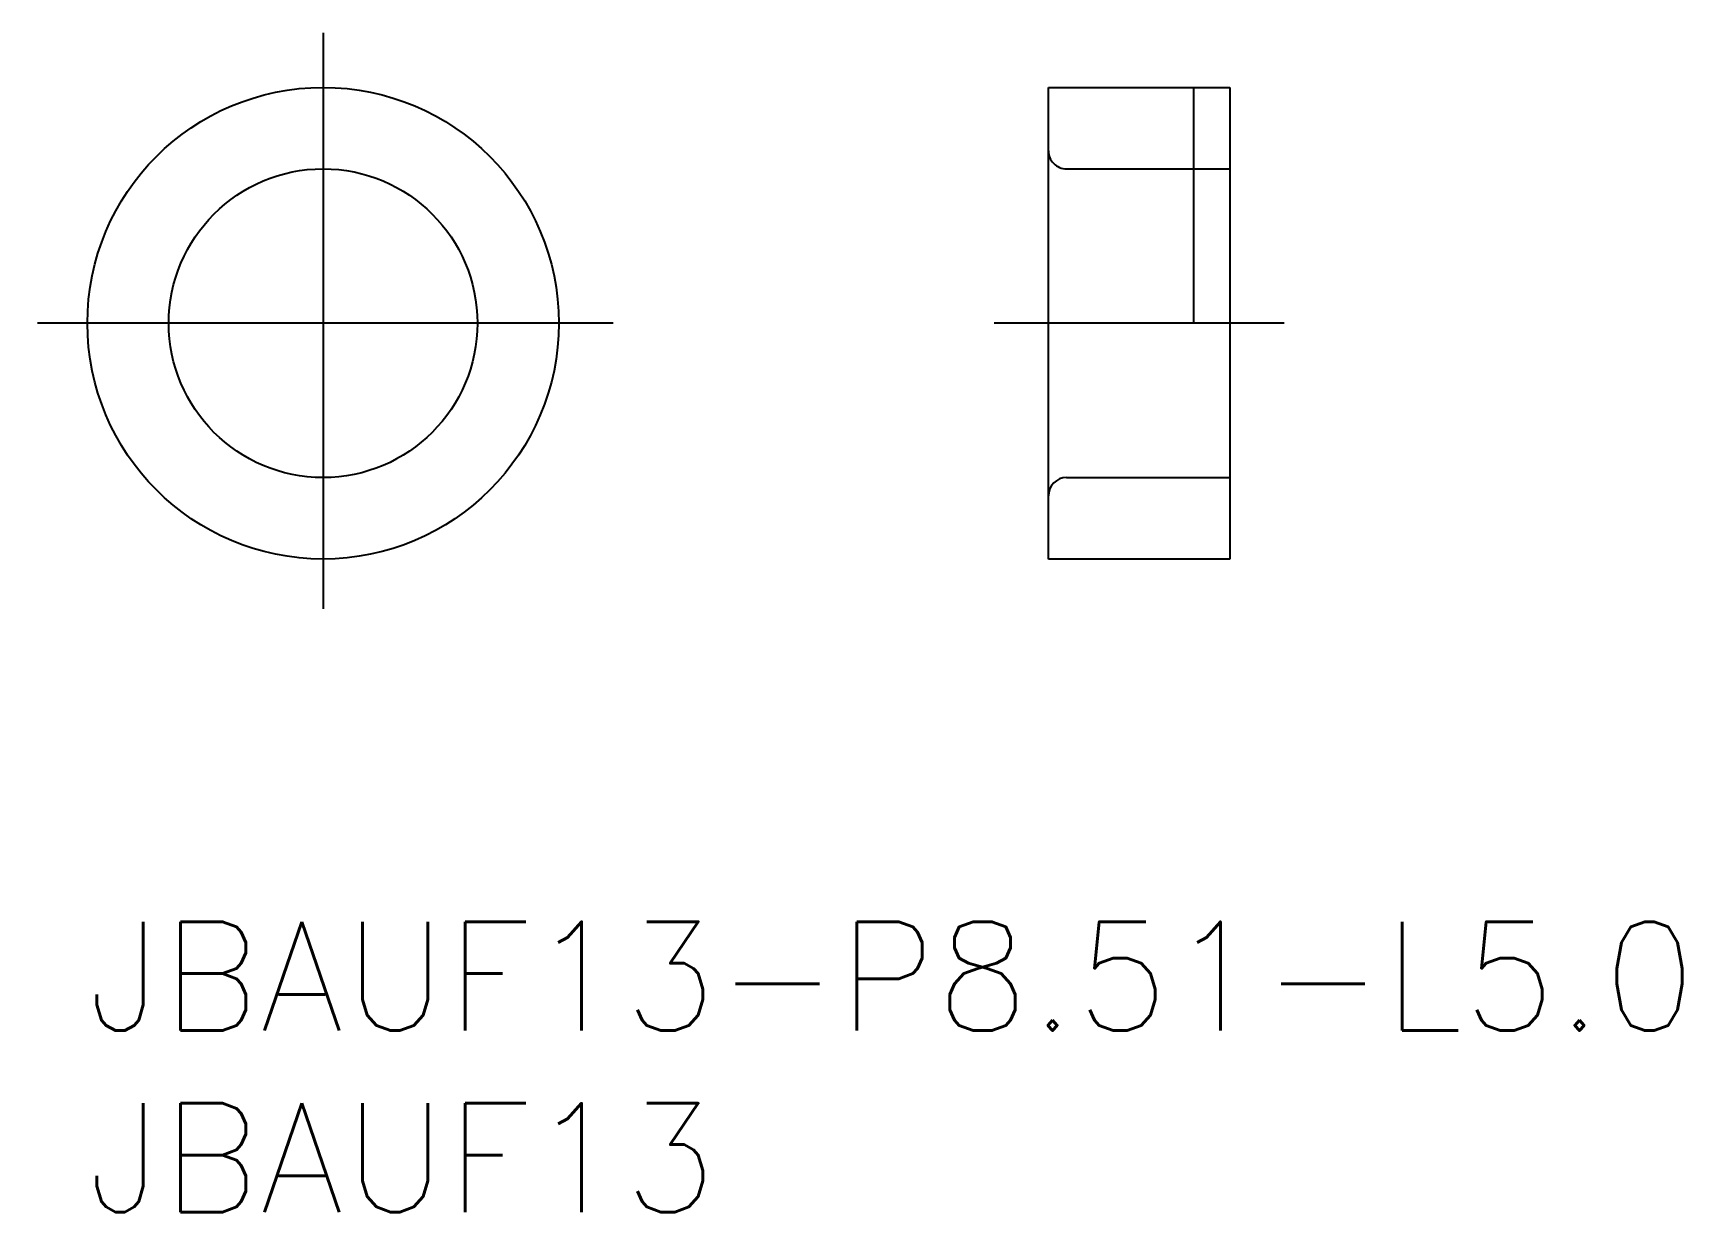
# Model space of a CAD drawing. Extents: x -1.5 to 44, y -8 to 24.5.
import ezdxf

# ---------------------------------------------------------------- set-up
doc = ezdxf.new("R2010")
doc.units = 0
doc.header["$LTSCALE"] = 0.5
doc.linetypes.add('CENTER', pattern=[50.8, 31.75, -6.35, 6.35, -6.35])
doc.linetypes.add('DASHED', pattern=[19.05, 12.7, -6.35])
for name, color, linetype in [('MSM_CENTER', 1, 'CENTER'), ('MSM_CONTINUOUS', 7, 'CONTINUOUS'), ('MSM_DASHED', 4, 'DASHED'), ('MSM_NARROW', 5, 'CONTINUOUS'), ('MSM_PART_NUMBER', 7, 'CONTINUOUS')]:
    doc.layers.add(name, color=color, linetype=linetype)
doc.styles.get("Standard").update_dxf_attribs({"font": 'txt.shx', "height": 3, "bigfont": 'bigfont.shx'})

# ---------------------------------------------------------------- blocks, each defined once
blk = doc.blocks.new('*U2')
at = {"layer": 'MSM_PART_NUMBER'}
blk.add_text('JBAUF13-P8.51-L5.0', height=3, dxfattribs=at).set_placement((0, -3))
blk = doc.blocks.new('*U3')
at = {"layer": 'MSM_PART_NUMBER'}
blk.add_text('JBAUF13', height=3, dxfattribs=at).set_placement((0, -8))

msp = doc.modelspace()

# ---------------------------------------------------------------- linework, layer by layer
at = {"layer": 'MSM_CENTER'}
for p, q in [((6.5, 24.5), (6.5, 8.5)), ((14.5, 16.5), (-1.5, 16.5)), ((33, 16.5), (25, 16.5))]:
    msp.add_line(p, q, dxfattribs=at)
at = {"layer": 'MSM_CONTINUOUS'}
for p, q in [((26.5, 23), (31.5, 23)), ((26.5, 10), (26.5, 23)), ((31.5, 23), (31.5, 10)), ((27, 12.245), (31.5, 12.245)), ((31.5, 10), (26.5, 10))]:
    msp.add_line(p, q, dxfattribs=at)
for radius in [6.5, 4.255]:
    msp.add_circle((6.5, 16.5), radius, dxfattribs=at)
msp.add_arc((27, 11.745), 0.5, 90, 180, dxfattribs=at)
at = {"layer": 'MSM_DASHED'}
msp.add_line((27, 20.755), (31.5, 20.755), dxfattribs=at)
msp.add_arc((27, 21.255), 0.5, 180, 270, dxfattribs=at)
at = {"layer": 'MSM_NARROW'}
msp.add_line((30.5, 23), (30.5, 16.5), dxfattribs=at)

# ---------------------------------------------------------------- block references
at = {"layer": 'MSM_CONTINUOUS'}
for name in ['*U2', '*U3']:
    msp.add_blockref(name, (0, 0), dxfattribs=at)

doc.saveas('drawing.dxf')
